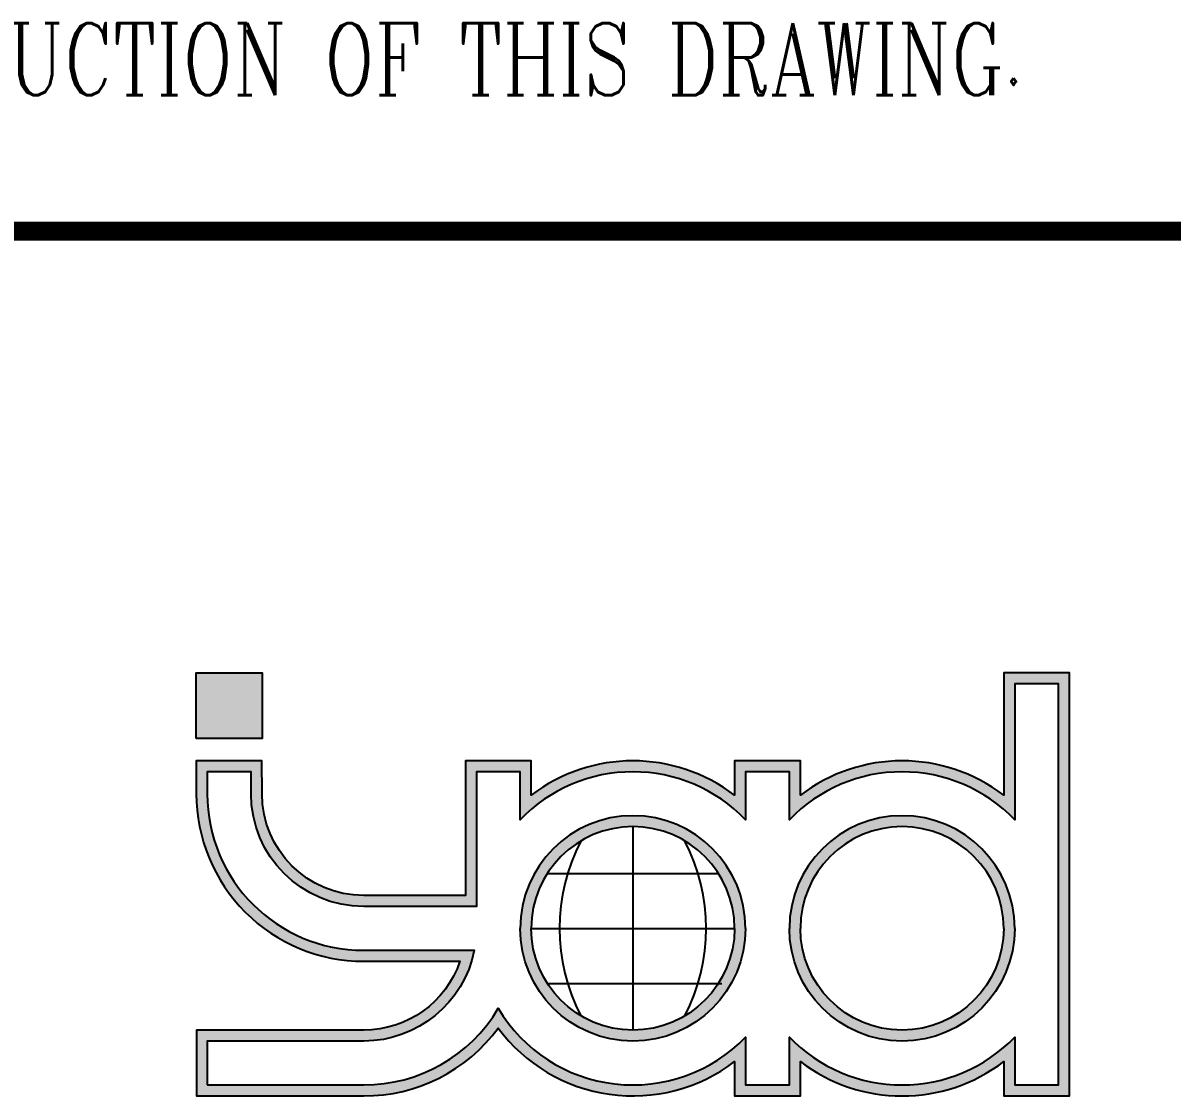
# Model space of a CAD drawing. Extents: x -138012 to 2129925, y -311560 to 0.
# Drawn here: x 2008665 to 2009714, y -146794 to -145815 of the extents above; entities that cross this region are included whole.
import ezdxf

# ---------------------------------------------------------------- set-up
doc = ezdxf.new("R2010")
doc.units = 0
doc.header["$LTSCALE"] = 1000
doc.header["$MEASUREMENT"] = 0
for name, color, linetype in [('TEXT', 7, 'CONTINUOUS'), ('图框', 4, 'CONTINUOUS'), ('家具', 35, 'CONTINUOUS')]:
    doc.layers.add(name, color=color, linetype=linetype)
doc.styles.add('MIMI-TKWZ', font='romanc.shx', dxfattribs={"width": 0.75, "oblique": 15, "bigfont": 'bigfont.shx'})

# ---------------------------------------------------------------- blocks, each defined once
blk = doc.blocks.new('564563')
at = {"layer": '图框'}
h = blk.add_hatch(color=256, dxfattribs=at)
h.dxf.hatch_style = 1
edge = h.paths.add_edge_path()
edge.add_line((193457.3360710228, -140688.9740277975), (193152.0242113086, -140688.9740277975))
edge.add_line((193152.0242113086, -140688.9740277975), (193152.0242113086, -140808.9992806068))
edge.add_line((193152.0242113086, -140808.9992806068), (193457.3193686801, -140808.9992806068))
edge.add_arc((193457.3193686802, -140503.5168637772), 305.48241682956, 269.9999999999836, 323.4742401176862)
edge.add_arc((193948.2842023392, -140503.5168637774), 305.4824168295217, 216.5257598822853, 307.3857830121636)
edge.add_line((194133.7666191688, -140746.2425938495), (194133.7666191687, -140808.9992806068))
edge.add_line((194133.7666191687, -140808.9992806068), (194253.7666191687, -140808.9992806068))
edge.add_line((194253.7666191687, -140808.9992806068), (194253.7666191687, -140746.2425938496))
edge.add_arc((194439.2490359982, -140503.5168637774), 305.4824168295148, 232.614216987856, 307.385783012144)
edge.add_line((194624.7314528277, -140746.2425938496), (194624.7314528277, -140808.9992806069))
edge.add_line((194624.7314528277, -140808.9992806069), (194744.7314528277, -140808.9992806069))
edge.add_line((194744.7314528277, -140808.9992806069), (194744.7314528277, -140037.5520301183))
edge.add_line((194744.7314528277, -140037.5520301183), (194624.7314528277, -140037.5520301183))
edge.add_line((194624.7314528277, -140037.5520301183), (194624.7314528277, -140260.7911337051))
edge.add_arc((194439.2490359982, -140503.5168637772), 305.4824168294047, 52.61421698784707, 127.3857830121376)
edge.add_line((194253.7666191688, -140260.7911337051), (194253.7666191687, -140198.0344469478))
edge.add_line((194253.7666191687, -140198.0344469478), (194133.7666191687, -140198.0344469478))
edge.add_line((194133.7666191687, -140198.0344469478), (194133.766619169, -140260.7911337054))
edge.add_arc((193948.2842023392, -140503.5168637774), 305.4824168295596, 52.61421698777309, 127.385783012133)
edge.add_line((193762.8017855097, -140260.7911337051), (193762.8017855097, -140198.0344469478))
edge.add_line((193762.8017855097, -140198.0344469478), (193642.8017855097, -140198.0344469478))
edge.add_line((193642.8017855097, -140198.0344469478), (193642.8017855097, -140443.5168637771))
edge.add_line((193642.8017855097, -140443.5168637771), (193457.3193686801, -140443.5168637771))
edge.add_arc((193457.3193686801, -140258.0344469475), 185.48241682956, 180, 270, ccw=False)
edge.add_line((193271.8369518506, -140258.0344469475), (193271.755092144, -140198.0344469478))
edge.add_line((193271.755092144, -140198.0344469478), (193151.9188115572, -140198.0344469478))
edge.add_line((193151.9188115572, -140198.0344469478), (193152.0006712639, -140258.0344469475))
edge.add_arc((193457.2929837923, -140258.2244932371), 305.2923716809133, 179.9643330393406, 270.0049517867292)
edge.add_line((193457.3193686801, -140563.5168637779), (193632.8292742494, -140563.5168637779))
edge.add_arc((193457.3763920217, -140503.5592983015), 185.4147338801387, 269.98754024001033, 341.1331478830834, ccw=False)
edge = h.paths.add_edge_path(flags=16)
edge.add_line((193171.8604918952, -140788.9740280605), (193457.3193686801, -140788.9740280605))
edge.add_arc((193457.3892286463, -140503.588008757), 285.3860278540133, 269.985974501671, 329.3089405150117)
edge.add_arc((193948.2842023392, -140503.5168637774), 285.4824168295117, 210.6961818429199, 316.0357077380788)
edge.add_line((194153.7666191688, -140701.7015924844), (194153.7666191687, -140788.9992806068))
edge.add_line((194153.7666191687, -140788.9992806068), (194233.7666191687, -140788.9992806068))
edge.add_line((194233.7666191687, -140788.9992806068), (194233.7666191687, -140701.7015924845))
edge.add_arc((194439.2490359982, -140503.5168637774), 285.4824168295183, 223.9642922619543, 316.0357077380457)
edge.add_line((194644.7314528277, -140701.7015924845), (194644.7314528277, -140788.9992806069))
edge.add_line((194644.7314528277, -140788.9992806069), (194724.7314528277, -140788.9992806069))
edge.add_line((194724.7314528277, -140788.9992806069), (194724.7314528277, -140057.5520301183))
edge.add_line((194724.7314528277, -140057.5520301183), (194644.7314528277, -140057.5520301183))
edge.add_line((194644.7314528277, -140057.5520301183), (194644.7314528277, -140305.3321350702))
edge.add_arc((194439.2490359982, -140503.5168637773), 285.482416829457, 43.9642922619499, 136.0357077380336)
edge.add_line((194233.7666191688, -140305.3321350701), (194233.7666191687, -140218.0344469478))
edge.add_line((194233.7666191687, -140218.0344469478), (194153.7666191688, -140218.0344469478))
edge.add_line((194153.7666191688, -140218.0344469478), (194153.7666191693, -140305.3321350707))
edge.add_arc((193948.2842023392, -140503.5168637774), 285.4824168295736, 43.96429226179747, 136.0357077380373)
edge.add_line((193742.8017855097, -140305.3321350701), (193742.8017855097, -140218.0344469478))
edge.add_line((193742.8017855097, -140218.0344469478), (193662.8017855097, -140218.0344469478))
edge.add_line((193662.8017855097, -140218.0344469478), (193662.8017855097, -140463.5168637771))
edge.add_line((193662.8017855097, -140463.5168637771), (193457.3193686801, -140463.5168637771))
edge.add_arc((193457.3193686801, -140258.0344469475), 205.48241682956, 180, 270, ccw=False)
edge.add_line((193251.8369518506, -140258.0344469475), (193251.755092144, -140218.0344469479))
edge.add_line((193251.755092144, -140218.0344469479), (193171.7550921441, -140218.0344469479))
edge.add_line((193171.7550921441, -140218.0344469479), (193171.8369518506, -140258.0344469475))
edge.add_arc((193457.3193686802, -140258.0344469475), 285.4824168295891, 179.9999999999941, 269.9999999999941)
edge.add_line((193457.3193686801, -140543.5168637771), (193658.8709095477, -140543.5168637771))
edge.add_arc((193457.3700127918, -140503.5471962454), 205.4268378669818, 269.9858748062621, 348.78046076670483, ccw=False)
edge.add_line((193457.3193686801, -140708.9740278697), (193171.8604918952, -140708.9740278697))
edge.add_line((193171.8604918952, -140708.9740278697), (193171.8604918952, -140788.9740280605))
h = blk.add_hatch(color=256, dxfattribs=at)
h.dxf.hatch_style = 1
edge = h.paths.add_edge_path(flags=16)
edge.add_arc((193948.2842023392, -140503.5168637773), 185.4824168295017, 0, 180)
edge.add_arc((193948.2842023392, -140503.5168637774), 185.4824168295017, 180, 360)
edge = h.paths.add_edge_path()
edge.add_arc((193948.2842023392, -140503.5168637773), 205.4824168295017, 0, 180)
edge.add_arc((193948.2842023392, -140503.5168637774), 205.4824168295017, 180, 360)
h = blk.add_hatch(color=256, dxfattribs=at)
h.dxf.hatch_style = 1
edge = h.paths.add_edge_path(flags=16)
edge.add_arc((194439.2490359982, -140503.5168637774), 185.4824168295017, 0, 180)
edge.add_arc((194439.2490359982, -140503.5168637774), 185.4824168295017, 180, 360)
edge = h.paths.add_edge_path()
edge.add_arc((194439.2490359982, -140503.5168637774), 205.4824168295017, 0, 180)
edge.add_arc((194439.2490359982, -140503.5168637774), 205.4824168295017, 180, 360)
at = {"layer": '家具'}
h = blk.add_hatch(color=1, dxfattribs=at)
h.dxf.hatch_style = 1
h.paths.add_polyline_path([(193152.0006712639, -140157.5520301183), (193152.0006712639, -140037.5520301183), (193272.0006712639, -140037.5520301183), (193272.0006712639, -140157.5520301183)])
at = {"layer": '图框'}
for p, q in [((193948.2842023392, -140318.0344469478), (193948.2842023392, -140688.9992806069)), ((193792.31551854, -140403.1301284639), (194104.2528861383, -140403.1301284639)), ((193762.8017855097, -140503.5168637773), (194133.7666191687, -140503.5168637773)), ((193792.31551854, -140603.9035990907), (194110.6862854011, -140603.9035990907))]:
    blk.add_line(p, q, dxfattribs=at)
at = {"layer": '图框', "const_width": 35}
blk.add_lwpolyline([(189566.7836258814, -139232.28371285), (196067.5519079173, -139232.28371285)], dxfattribs=at)
at = {"layer": '图框'}
for points in [[(193457.3360710228, -140688.9740277975), (193152.0242113086, -140688.9740277975), (193152.0242113086, -140808.9992806068), (193457.3193686801, -140808.9992806068, 0.2376538055161539), (193702.8017855097, -140685.3351522401, 0.4186168234180674), (194133.7666191688, -140746.2425938495), (194133.7666191687, -140808.9992806068), (194253.7666191687, -140808.9992806068), (194253.7666191687, -140746.2425938496, 0.3383430506784432), (194624.7314528277, -140746.2425938496), (194624.7314528277, -140808.9992806069), (194744.7314528277, -140808.9992806069), (194744.7314528277, -140037.5520301183), (194624.7314528277, -140037.5520301183), (194624.7314528277, -140260.7911337051, 0.3383430506784684), (194253.7666191688, -140260.7911337051), (194253.7666191687, -140198.0344469478), (194133.7666191687, -140198.0344469478), (194133.766619169, -140260.7911337054, 0.3383430506787751), (193762.8017855097, -140260.7911337051), (193762.8017855097, -140198.0344469478), (193642.8017855097, -140198.0344469478), (193642.8017855097, -140443.5168637771), (193457.3193686801, -140443.5168637771, -0.414213562373095), (193271.8369518506, -140258.0344469475), (193271.755092144, -140198.0344469478), (193151.9188115572, -140198.0344469478), (193152.0006712639, -140258.0344469475, 0.4144212186671263), (193457.3193686801, -140563.5168637779), (193632.8292742494, -140563.5168637779, -0.320803099283007)], [(193171.8604918952, -140788.9740280605), (193457.3193686801, -140788.9740280605, 0.2647854732937349), (193702.8017855097, -140649.2515313975, 0.4949885152069157), (194153.7666191688, -140701.7015924844), (194153.7666191687, -140788.9992806068), (194233.7666191687, -140788.9992806068), (194233.7666191687, -140701.7015924845, 0.4248426189905971), (194644.7314528277, -140701.7015924845), (194644.7314528277, -140788.9992806069), (194724.7314528277, -140788.9992806069), (194724.7314528277, -140057.5520301183), (194644.7314528277, -140057.5520301183), (194644.7314528277, -140305.3321350702, 0.4248426189905653), (194233.7666191688, -140305.3321350701), (194233.7666191687, -140218.0344469478), (194153.7666191688, -140218.0344469478), (194153.7666191693, -140305.3321350707, 0.4248426189913387), (193742.8017855097, -140305.3321350701), (193742.8017855097, -140218.0344469478), (193662.8017855097, -140218.0344469478), (193662.8017855097, -140463.5168637771), (193457.3193686801, -140463.5168637771, -0.414213562373095), (193251.8369518506, -140258.0344469475), (193251.755092144, -140218.0344469479), (193171.7550921441, -140218.0344469479), (193171.8369518506, -140258.0344469475, 0.414213562373095), (193457.3193686801, -140543.5168637771), (193658.8709095477, -140543.5168637771, -0.3580251858950874), (193457.3193686801, -140708.9740278697), (193171.8604918952, -140708.9740278697)]]:
    blk.add_lwpolyline(points, format="xyb", close=True, dxfattribs=at)
for points in [[(194153.7666191687, -140503.5168637773, 1), (193742.8017855097, -140503.5168637773, 1)], [(194644.7314528277, -140503.5168637774, 1), (194233.7666191687, -140503.5168637774, 1)], [(194133.7666191687, -140503.5168637773, 1), (193762.8017855097, -140503.5168637773, 1)], [(194624.7314528277, -140503.5168637774, 1), (194253.7666191687, -140503.5168637774, 1)], [(194153.7666191687, -140503.5168637774, -1), (193742.8017855097, -140503.5168637774, -1)], [(194133.7666191687, -140503.5168637774, -1), (193762.8017855097, -140503.5168637774, -1)], [(194644.7314528277, -140503.5168637774, -1), (194233.7666191687, -140503.5168637774, -1)], [(194624.7314528277, -140503.5168637774, -1), (194253.7666191687, -140503.5168637774, -1)]]:
    blk.add_lwpolyline(points, format="xyb", dxfattribs=at)
for centre, radius, start, end in [((193457.3193686801, -140503.5168637773), 295.4824168295138, 0, 0), ((194162.0722464022, -140503.5168637773), 347.4533722853011, 152.7084298454782, 207.2915701545218), ((193734.4961582761, -140503.5168637773), 347.4533722853011, 332.7084298454782, 27.29157015452175)]:
    blk.add_arc(centre, radius, start, end, dxfattribs=at)
at = {"layer": '家具', "color": 1}
blk.add_lwpolyline([(193152.0006712639, -140157.5520301183), (193152.0006712639, -140037.5520301183), (193272.0006712639, -140037.5520301183), (193272.0006712639, -140157.5520301183)], close=True, dxfattribs=at)
at = {"layer": '图框', "style": 'MIMI-TKWZ', "width": 0.75}
blk.add_text(' BE OBTAINED BEFORE ANY USE OR REPRODUCTION OF THIS DRAWING.', height=131.7918195, dxfattribs=at).set_placement((189644.0922277538, -138984.5411016753))

msp = doc.modelspace()

# ---------------------------------------------------------------- block references
at = {"layer": 'TEXT', "xscale": 0.5, "yscale": 0.5, "zscale": 0.5}
msp.add_blockref('564563', (1912247.352248138, -76389.07467711989), dxfattribs=at)

doc.saveas('drawing.dxf')
